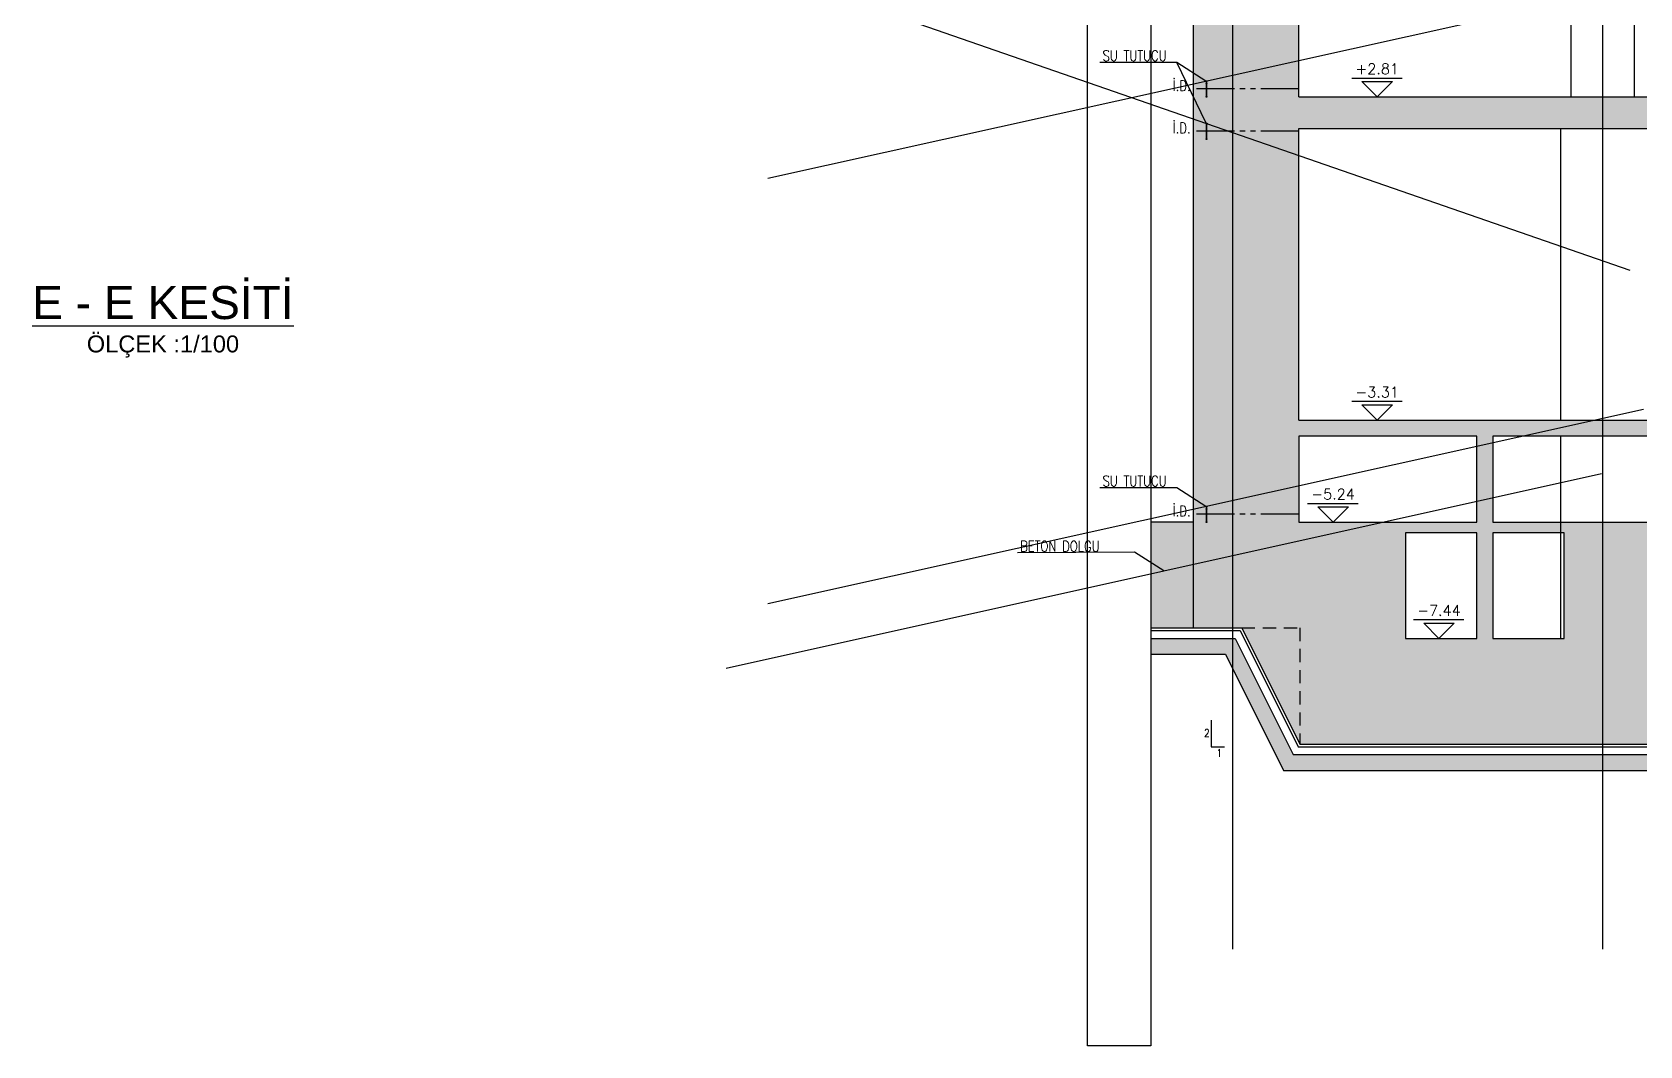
# Model space of a CAD drawing. Header units: millimetres. Extents: x 400392 to 401381, y 4543975 to 4544147.
# Drawn here: x 401061.11 to 401091.53, y 4544001.05 to 4544020.24 of the extents above; entities that cross this region are included whole.
import ezdxf
from ezdxf.enums import TextEntityAlignment as Align

# ---------------------------------------------------------------- set-up
doc = ezdxf.new("R2010")
doc.units = ezdxf.units.MM
for name, pattern in [('ACAD_ISO05W100', [33, 24, -3, 0, -3, 0, -3]), ('AKS', [3, 2.5, -0.25, 0, -0.25]), ('CIZGI', [0.4, 0.25, -0.15]), ('CONTINU', [0])]:
    doc.linetypes.add(name, pattern=pattern)
for name, color, linetype in [('aks prota', 2, 'AKS'), ('görünüş prota', 4, 'Continuous'), ('inşaat derzi prota', 11, 'Continuous'), ('kesik prota', 2, 'CIZGI'), ('kesit prota', 1, 'Continuous'), ('kesit tarama prota', 252, 'Continuous'), ('kot prota', 4, 'Continuous'), ('not yazısı prota', 6, 'Continuous'), ('not çizgisi prota', 4, 'Continuous'), ('PRT-CST-rc_level', 6, 'Continuous'), ('PRT-CST-rc_levermark', 4, 'Continuous'), ('st_s_not yazısı', 6, 'Continuous'), ('st_s_su tutucu', 2, 'Continuous'), ('st_s_ölçü', 4, 'Continuous'), ('t35 prota', 3, 'Continuous'), ('tplan prota', 7, 'Continuous')]:
    doc.layers.add(name, color=color, linetype=linetype)
doc.layers.add('PRT-KD-kazik', color=172, linetype='Continuous', lineweight=25)
doc.styles.add('Arial', font='Arial.ttf')
doc.styles.add('NOT', font='romanstw.shx')
doc.styles.add('OLCU', font='romanstw.shx')
doc.styles.add('TSIMPLEX', font='romanstw.shx')
doc.dimstyles.new('1-50', dxfattribs={"dimtxt": 10, "dimasz": 4, "dimexe": 4, "dimexo": 8, "dimgap": 4, "dimtad": 1, "dimdec": 1, "dimrnd": 0.05, "dimzin": 9, "dimdsep": 46, "dimtxsty": 'OLCU', "dimblk1": 'OBLIQUE', "dimblk2": 'OBLIQUE', "dimsah": 1, "dimcen": 2, "dimdle": 4, "dimclrd": 4, "dimclre": 4, "dimclrt": 3, "dimadec": 1, "dimazin": 0, "dimtfac": 1, "dimtdec": 1, "dimtix": 1, "dimtmove": 2, "dimatfit": 3, "dimldrblk": 'OBLIQUE', "dimfxl": 1, "dimtvp": 1, "dimtolj": 1, "dimtzin": 1, "dimarcsym": 0})

# ---------------------------------------------------------------- blocks, each defined once
blk = doc.blocks.new('KOTK5')
at = {"layer": 'PRT-CST-rc_levermark'}
blk.add_line((217, 160), (-213, 160), dxfattribs=at)
blk.add_lwpolyline([(130, 130), (-130, 130), (0, 0)], close=True, dxfattribs=at)
at = {"layer": 'PRT-CST-rc_level', "style": 'OLCU'}
blk.add_attdef('000.00', text='', height=90, dxfattribs=at).set_placement((0, 193), align=Align.CENTER)
blk = doc.blocks.new('_Oblique')
at = {"layer": 'st_s_ölçü', "lineweight": -2}
blk.add_line((-0.5, -0.5), (0.5, 0.5), dxfattribs=at)
blk = doc.blocks.new('D')
at = {"layer": 'st_s_su tutucu', "linetype": 'CONTINU', "ltscale": 0.2}
for p, q in [((-39987.8, 52508.2), (-39992.6, 52508.2)), ((-39992.6, 52508.2), (-39992.6, 52507.4)), ((-39992.6, 52507.4), (-39990.6, 52506.1)), ((-39990.6, 52506.1), (-39990.6, 52498.5)), ((-39989.8, 52506.1), (-39987.8, 52507.4)), ((-39989.8, 52498.5), (-39989.8, 52506.1)), ((-39987.8, 52507.4), (-39987.8, 52508.2)), ((-39992.6, 52449), (-39990.6, 52450.3)), ((-39992.6, 52448.2), (-39992.6, 52449)), ((-39987.8, 52448.2), (-39992.6, 52448.2)), ((-39990.6, 52478.7), (-39991.9, 52478.7)), ((-39991.9, 52478.7), (-39991.9, 52477.7)), ((-39991.9, 52477.7), (-39990.6, 52477.7)), ((-39990.6, 52498.5), (-39991.5, 52498.5)), ((-39991.5, 52498.5), (-39991.5, 52497.9)), ((-39991.5, 52497.9), (-39990.6, 52497.9)), ((-39990.6, 52488.5), (-39991.5, 52488.5)), ((-39991.5, 52488.5), (-39991.5, 52487.9)), ((-39991.5, 52487.9), (-39990.6, 52487.9)), ((-39991.5, 52467.9), (-39991.5, 52468.5)), ((-39991.5, 52468.5), (-39990.6, 52468.5)), ((-39990.6, 52467.9), (-39991.5, 52467.9)), ((-39991.5, 52457.9), (-39991.5, 52458.5)), ((-39991.5, 52458.5), (-39990.6, 52458.5)), ((-39990.6, 52457.9), (-39991.5, 52457.9)), ((-39990.6, 52497.9), (-39990.6, 52488.5)), ((-39990.6, 52487.9), (-39990.6, 52478.7)), ((-39990.6, 52468.5), (-39990.6, 52477.7)), ((-39990.6, 52458.5), (-39990.6, 52467.9)), ((-39990.6, 52450.3), (-39990.6, 52457.9)), ((-39988.9, 52498.5), (-39989.8, 52498.5)), ((-39989.8, 52488.5), (-39989.8, 52497.9)), ((-39989.8, 52497.9), (-39988.9, 52497.9)), ((-39988.9, 52488.5), (-39989.8, 52488.5)), ((-39989.8, 52478.7), (-39989.8, 52487.9)), ((-39989.8, 52487.9), (-39988.9, 52487.9)), ((-39988.5, 52478.7), (-39989.8, 52478.7)), ((-39989.8, 52477.7), (-39988.5, 52477.7)), ((-39989.8, 52477.7), (-39989.8, 52468.5)), ((-39989.8, 52468.5), (-39988.9, 52468.5)), ((-39988.9, 52467.9), (-39989.8, 52467.9)), ((-39989.8, 52467.9), (-39989.8, 52458.5)), ((-39989.8, 52458.5), (-39988.9, 52458.5)), ((-39988.9, 52457.9), (-39989.8, 52457.9)), ((-39989.8, 52457.9), (-39989.8, 52450.3)), ((-39989.8, 52450.3), (-39987.8, 52449)), ((-39988.9, 52497.9), (-39988.9, 52498.5)), ((-39988.9, 52487.9), (-39988.9, 52488.5)), ((-39988.9, 52468.5), (-39988.9, 52467.9)), ((-39988.9, 52458.5), (-39988.9, 52457.9)), ((-39988.5, 52477.7), (-39988.5, 52478.7)), ((-39987.8, 52449), (-39987.8, 52448.2))]:
    blk.add_line(p, q, dxfattribs=at)

msp = doc.modelspace()

# ---------------------------------------------------------------- hatches: boundary and pattern name
at = {"layer": 'kesit tarama prota'}
h = msp.add_hatch(color=256, dxfattribs=at)
h.dxf.hatch_style = 1
h.paths.add_polyline_path([(401126.671, 4544010.965), (401119.743, 4544010.965), (401119.743, 4544012.595), (401126.671, 4544012.595), (401126.671, 4544012.895), (401119.443, 4544012.895), (401119.443, 4544010.965), (401117.343, 4544010.965), (401117.343, 4544012.895), (401110.257, 4544012.895), (401110.257, 4544013.048), (401109.967, 4544013.048), (401109.967, 4544013.218), (401109.677, 4544013.218), (401109.677, 4544013.388), (401109.387, 4544013.388), (401109.387, 4544013.558), (401109.097, 4544013.558), (401109.097, 4544013.728), (401108.807, 4544013.728), (401108.807, 4544013.898), (401108.517, 4544013.898), (401108.517, 4544014.068), (401108.227, 4544014.068), (401108.227, 4544014.238), (401107.937, 4544014.238), (401107.937, 4544014.408), (401104.302, 4544014.408), (401104.302, 4544013.609), (401104.702, 4544013.609), (401104.702, 4544014.108), (401107.566, 4544014.108), (401109.635, 4544012.895), (401104.402, 4544012.895), (401104.402, 4544012.595), (401109.941, 4544012.595), (401109.941, 4544010.965), (401088.743, 4544010.965), (401088.743, 4544012.595), (401100.827, 4544012.595), (401100.827, 4544012.895), (401085.077, 4544012.895), (401085.077, 4544018.415), (401100.827, 4544018.415), (401100.827, 4544019.015), (401085.077, 4544019.015), (401085.077, 4544023.875), (401100.827, 4544023.875), (401100.827, 4544024.475), (401084.577, 4544024.475), (401084.577, 4544033.305), (401100.827, 4544033.305), (401100.827, 4544033.805), (401084.577, 4544033.805), (401084.577, 4544039.265), (401091.227, 4544039.265), (401091.227, 4544039.765), (401100.827, 4544039.765), (401100.827, 4544040.265), (401090.727, 4544040.265), (401090.727, 4544039.765), (401084.577, 4544039.765), (401084.577, 4544046.365), (401121.326, 4544046.365), (401121.326, 4544046.065), (401125.326, 4544046.065), (401125.326, 4544046.365), (401126.666, 4544046.365), (401126.666, 4544047.565), (401083.077, 4544047.565), (401083.077, 4544008.965), (401083.993, 4544008.965), (401085.093, 4544006.765), (401092.093, 4544006.765), (401093.193, 4544008.965), (401126.671, 4544008.965)])
h.paths.add_polyline_path([(401110.241, 4544010.965), (401110.241, 4544012.595), (401117.043, 4544012.595), (401117.043, 4544010.965)], flags=16)
h.paths.add_polyline_path([(401090.093, 4544008.765), (401088.743, 4544008.765), (401088.743, 4544010.765), (401090.093, 4544010.765)], flags=16)
h.paths.add_polyline_path([(401088.443, 4544008.765), (401087.093, 4544008.765), (401087.093, 4544010.765), (401088.443, 4544010.765)], flags=16)
h.paths.add_polyline_path([(401088.443, 4544010.965), (401085.077, 4544010.965), (401085.077, 4544012.595), (401088.443, 4544012.595)], flags=16)
h = msp.add_hatch(color=256, dxfattribs=at)
h.dxf.hatch_style = 1
h.paths.add_polyline_path([(401083.077, 4544010.965), (401082.277, 4544010.965), (401082.277, 4544008.965), (401083.077, 4544008.965)])
h = msp.add_hatch(dxfattribs=at)
h.set_pattern_fill('AR-CONC', color=253, scale=0.001)
h.set_pattern_definition([(50.000014, (401060.17737, 4543702.77291), (0.18218467, -0.01593904), [0.01905, -0.20955]), (355.000014, (401060.17737, 4543702.77291), (-0.03524347, 0.19105684), [0.01524, -0.16764058]), (100.45146, (401060.19255, 4543702.77158), (0.1469412, 0.17511779), [0.01619001, -0.17809024]), (46.18421, (401060.17737, 4543702.82371), (0.27107905, -0.04204226), [0.028575, -0.314325]), (96.63557, (401060.19996, 4543702.8202), (0.23740407, 0.24742618), [0.02428502, -0.2671356]), (351.18417, (401060.17737, 4543702.8237), (0.23740407, 0.24742618), [0.02285997, -0.25145973]), (21.000014, (401060.20277, 4543702.81101), (0.151614416, -0.10226516), [0.01905, -0.20955]), (326.000014, (401060.20277, 4543702.81101), (0.06180198, 0.18418798), [0.01524, -0.16764]), (71.45146, (401060.2154, 4543702.80249), (0.2134164, 0.08192282), [0.01619001, -0.17808994]), (37.500014, (401060.17737, 4543702.77291), (0.003088583, 0.08455504), [0, -0.165608, 0, -0.17018, 0, -0.168275]), (7.500014, (401060.17737, 4543702.77291), (0.066819638, 0.10018059), [0, -0.097028, 0, -0.161798, 0, -0.064135]), (327.500014, (401060.120726, 4543702.77291), (0.135590597, -0.005728711), [0, -0.0635, 0, -0.19812, 0, -0.26289]), (317.500014, (401060.09533, 4543702.77291), (0.148129175, 0.025426527), [0, -0.08255, 0, -0.131572, 0, -0.18669])])
h.paths.add_polyline_path([(401093.317, 4544008.765), (401092.217, 4544006.565), (401084.97, 4544006.565), (401083.87, 4544008.765), (401082.277, 4544008.765), (401082.277, 4544008.465), (401083.684, 4544008.465), (401084.784, 4544006.265), (401092.402, 4544006.265), (401093.502, 4544008.465), (401126.671, 4544008.465), (401126.671, 4544008.765)])

# ---------------------------------------------------------------- linework, layer by layer
at = {"layer": 'aks prota', "ltscale": 10}
for p, q in [((401083.827, 4544002.884), (401083.827, 4544053.666)), ((401090.827, 4544002.884), (401090.827, 4544053.666))]:
    msp.add_line(p, q, dxfattribs=at)
at = {"layer": 'görünüş prota', "color": 4}
for p, q in [((401090.227, 4544019.015), (401090.227, 4544023.875)), ((401091.427, 4544019.015), (401091.427, 4544023.875)), ((401090.027, 4544018.415), (401090.027, 4544012.895)), ((401090.027, 4544012.595), (401090.027, 4544008.765))]:
    msp.add_line(p, q, dxfattribs=at)
at = {"layer": 'görünüş prota'}
for points in [[(401082.277, 4544008.965), (401082.277, 4544008.965), (401082.277, 4544008.465)], [(401082.277, 4544008.915), (401083.962, 4544008.915), (401085.062, 4544006.715), (401092.124, 4544006.715), (401093.224, 4544008.915), (401126.671, 4544008.915)], [(401082.277, 4544008.765), (401083.87, 4544008.765), (401084.97, 4544006.565), (401092.217, 4544006.565), (401093.317, 4544008.765), (401126.671, 4544008.765)], [(401082.277, 4544008.465), (401083.684, 4544008.465), (401084.784, 4544006.265), (401092.402, 4544006.265), (401093.502, 4544008.465), (401126.671, 4544008.465)]]:
    msp.add_lwpolyline(points, dxfattribs=at)
at = {"layer": 'inşaat derzi prota', "linetype": 'ACAD_ISO05W100', "ltscale": 0.03}
for points in [[(401085.077, 4544019.165), (401083.077, 4544019.165)], [(401085.077, 4544018.365), (401083.077, 4544018.365)], [(401085.077, 4544011.115), (401083.077, 4544011.115)]]:
    msp.add_lwpolyline(points, dxfattribs=at)
at = {"layer": 'kesik prota'}
msp.add_lwpolyline([(401083.993, 4544008.965), (401085.093, 4544008.965), (401085.093, 4544006.765)], dxfattribs=at)
at = {"layer": 'kesit prota', "color": 1}
for p, q in [((401085.077, 4544019.015), (401100.827, 4544019.015)), ((401085.077, 4544012.895), (401085.077, 4544018.415)), ((401085.077, 4544018.415), (401100.827, 4544018.415))]:
    msp.add_line(p, q, dxfattribs=at)
for points in [[(401083.077, 4544047.565), (401083.077, 4544008.965), (401083.993, 4544008.965), (401085.093, 4544006.765), (401092.093, 4544006.765), (401093.193, 4544008.965), (401126.671, 4544008.965)], [(401085.077, 4544019.015), (401085.077, 4544023.875), (401100.827, 4544023.875), (401100.827, 4544024.475), (401084.577, 4544024.475), (401084.577, 4544033.305), (401100.827, 4544033.305), (401100.827, 4544033.805), (401084.577, 4544033.805), (401084.577, 4544039.265)], [(401085.077, 4544012.895), (401100.827, 4544012.895), (401100.827, 4544012.595), (401088.743, 4544012.595), (401088.743, 4544010.965)], [(401083.077, 4544010.965), (401082.277, 4544010.965), (401082.277, 4544008.965), (401083.077, 4544008.965)], [(401088.743, 4544010.965), (401109.941, 4544010.965)], [(401090.093, 4544010.965), (401090.093, 4544010.965)], [(401087.093, 4544010.765), (401087.093, 4544008.765), (401088.443, 4544008.765), (401088.443, 4544010.765), (401087.093, 4544010.765)], [(401088.743, 4544010.765), (401088.743, 4544008.765), (401090.093, 4544008.765), (401090.093, 4544010.765), (401088.743, 4544010.765)]]:
    msp.add_lwpolyline(points, dxfattribs=at)
msp.add_lwpolyline([(401088.443, 4544010.965), (401088.443, 4544012.595), (401085.077, 4544012.595), (401085.077, 4544010.965)], close=True, dxfattribs=at)
at = {"layer": 'PRT-KD-kazik', "color": 3}
msp.add_lwpolyline([(401081.077, 4544045.353), (401082.277, 4544045.353), (401082.277, 4544001.053), (401081.077, 4544001.053)], close=True, dxfattribs=at)
at = {"layer": 'st_s_ölçü', "ltscale": 0.1}
msp.add_lwpolyline([(401083.418, 4544007.215), (401083.418, 4544006.715), (401083.668, 4544006.715)], dxfattribs=at)

# ---------------------------------------------------------------- block references
at = {"layer": 'kot prota', "linetype": 'CONTINU', "ltscale": 0.1}
ref = msp.add_blockref('KOTK5', (401086.558, 4544019.015), dxfattribs=dict(at, xscale=-0.002222222222222221, yscale=0.002222222222222221, zscale=0.002222222222222222, rotation=1.399620875197627e-05))
ref.add_attrib('000.00', '+2.81', dxfattribs={"layer": 'PRT-CST-rc_level', "height": 0.2, "rotation": 0, "style": 'OLCU'}).set_placement((401086.558, 4544019.444), align=Align.CENTER)
ref = msp.add_blockref('KOTK5', (401086.558, 4544012.896), dxfattribs=dict(at, xscale=-0.002222222222222221, yscale=0.002222222222222221, zscale=0.002222222222222222, rotation=1.399620875197627e-05))
ref.add_attrib('000.00', '-3.31', dxfattribs={"layer": 'PRT-CST-rc_level', "height": 0.2, "rotation": 0, "style": 'OLCU'}).set_placement((401086.558, 4544013.325), align=Align.CENTER)
ref = msp.add_blockref('KOTK5', (401085.723, 4544010.965), dxfattribs=dict(at, xscale=-0.002222222222222221, yscale=0.002222222222222221, zscale=0.002222222222222222, rotation=1.399620875197627e-05))
ref.add_attrib('000.00', '-5.24', dxfattribs={"layer": 'PRT-CST-rc_level', "height": 0.2, "rotation": 0, "style": 'OLCU'}).set_placement((401085.723, 4544011.394), align=Align.CENTER)
ref = msp.add_blockref('KOTK5', (401087.726, 4544008.765), dxfattribs=dict(at, xscale=-0.002222222222222221, yscale=0.002222222222222221, zscale=0.002222222222222222, rotation=1.399620875197627e-05))
ref.add_attrib('000.00', '-7.44', dxfattribs={"layer": 'PRT-CST-rc_level', "height": 0.2, "rotation": 0, "style": 'OLCU'}).set_placement((401087.726, 4544009.194), align=Align.CENTER)
at = {"layer": 'st_s_ölçü', "xscale": 0.004999999999999996, "yscale": 0.004999999999999996, "zscale": 0.004999999999999996, "rotation": 180.0000139962129}
for p in [(400883.376, 4544281.556), (400883.376, 4544280.756), (400883.376, 4544273.506)]:
    msp.add_blockref('D', p, dxfattribs=at)

# ---------------------------------------------------------------- texts
at = {"layer": 'not yazısı prota', "ltscale": 0.05, "style": 'TSIMPLEX', "width": 0.8}
for s, p in [('SU TUTUCU', (401081.361, 4544019.692)), ('İ.D.', (401082.69, 4544019.126)), ('İ.D.', (401082.69, 4544018.326)), ('SU TUTUCU', (401081.361, 4544011.642)), ('İ.D.', (401082.69, 4544011.076)), ('BETON DOLGU', (401079.802, 4544010.409))]:
    msp.add_text(s, height=0.2, rotation=0, dxfattribs=at).set_placement(p)
at = {"layer": 'st_s_not yazısı', "ltscale": 0.05, "style": 'NOT', "width": 0.8}
for s, p in [('2', (401083.283, 4544006.899)), ('1', (401083.518, 4544006.521))]:
    msp.add_text(s, height=0.15, rotation=0, dxfattribs=at).set_placement(p)
at = {"layer": 't35 prota', "style": 'Arial'}
msp.add_text('ÖLÇEK :1/100', height=0.32, dxfattribs=at).set_placement((401063.582, 4544014.323), align=Align.MIDDLE)
at = {"layer": 'tplan prota', "style": 'Arial'}
msp.add_text('%%UE - E KESİTİ', height=0.625, dxfattribs=at).set_placement((401063.582, 4544015.198), align=Align.MIDDLE)

# ---------------------------------------------------------------- leaders
at = {"layer": 'not çizgisi prota'}
for points in [[(401083.321, 4544018.515), (401082.763, 4544019.665), (401081.324, 4544019.665)], [(401083.314, 4544019.314), (401082.763, 4544019.665), (401081.312, 4544019.665)], [(401083.314, 4544011.264), (401082.763, 4544011.615), (401081.312, 4544011.615)], [(401082.519, 4544010.043), (401081.967, 4544010.394), (401079.753, 4544010.382)]]:
    msp.add_leader(points, dimstyle='1-50', override={"dimasz": 12, "dimgap": 4, "dimtad": 0}, dxfattribs=at)

doc.saveas('drawing.dxf')
